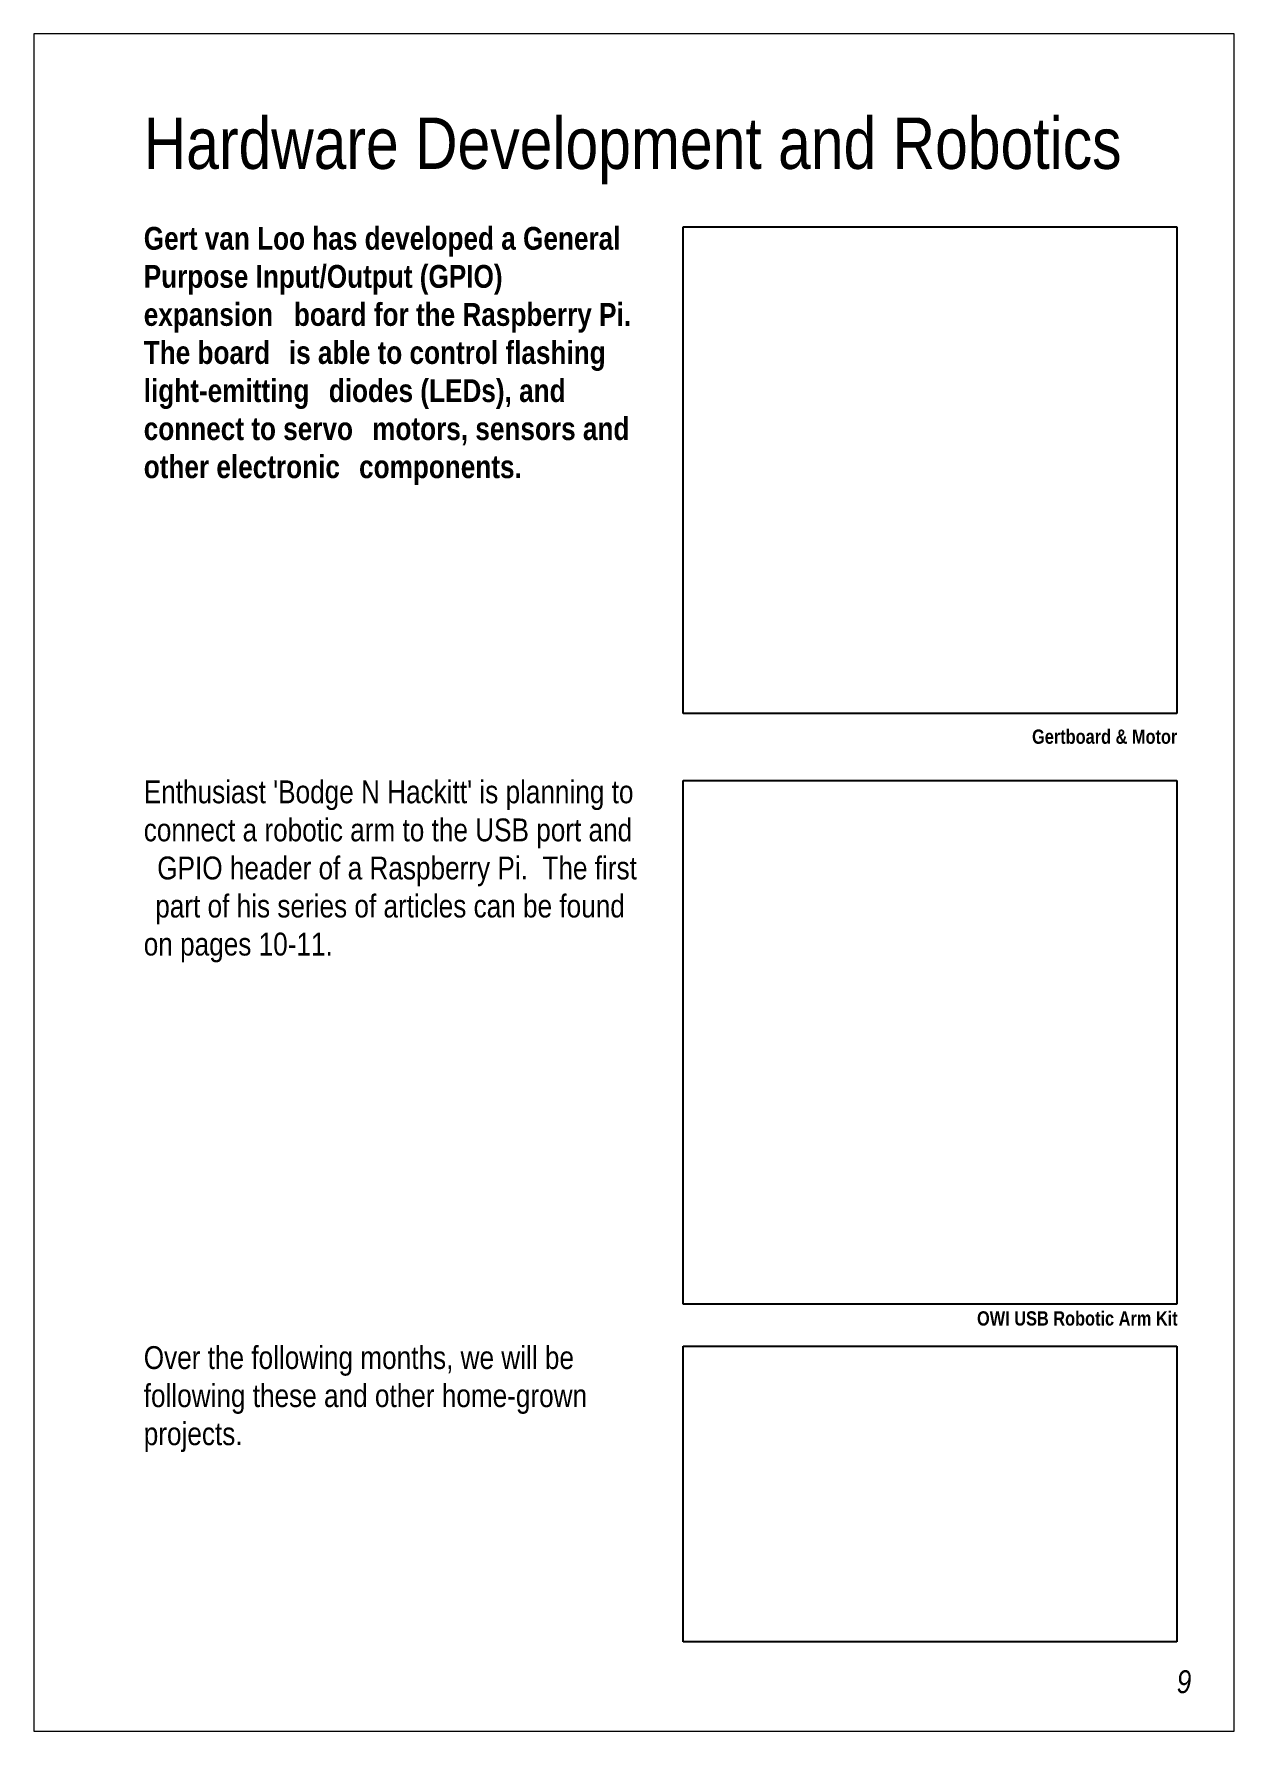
# Paper-space layout 'Page9' of a CAD drawing. Header units: millimetres. Extents: x 202 to 413, y -20 to 277.
# The model-space entities are those that its viewports show. They can reach past a viewport. Long polylines and large blocks are cut down to what shows.
import ezdxf

# ---------------------------------------------------------------- set-up
doc = ezdxf.new("R2010")
doc.units = ezdxf.units.MM
doc.layers.add('Images', color=7, linetype='Continuous')
doc.layers.add('Text', color=7, linetype='Continuous')
doc.styles.get("Standard").update_dxf_attribs({"font": 'arial.ttf'})
picture_1 = doc.add_image_def('image1.png', size_in_pixel=(328, 348))
picture_2 = doc.add_image_def('image2.png', size_in_pixel=(951, 937))
picture_3 = doc.add_image_def('image3.jpg', size_in_pixel=(700, 419))
picture_4 = doc.add_image_def('image4.jpg', size_in_pixel=(1352, 1481))

msp = doc.modelspace()

# ---------------------------------------------------------------- texts
at = {"layer": 'Text', "insert": (764.95, 595.18), "char_height": 9, "attachment_point": 1}
msp.add_mtext_dynamic_manual_height_columns('{\\fArial Narrow|b0|i0|c0|p34;\\C30;Hardware Development and Robotics}', width=181, gutter_width=12.5, heights=[0], dxfattribs=at)
at = {"layer": 'Text', "color": 255, "attachment_point": 1}
for s, width, insert, char_height in [('{\\fArial Narrow|b1|i0|c0|p34;\\C62;Gert van Loo has developed a General Purpose Input/Output (GPIO) expansion \\H1.8653x; \\H0.5361x;board for the Raspberry Pi.  The board \\H1.5769x; \\H0.63417x;is able to control flashing light-emitting \\H1.673x; \\H0.59772x;diodes (LEDs), and connect to servo \\H1.641x; \\H0.6094x;motors, sensors and other electronic \\H1.6346x; \\H0.61177x;components.\\H1.6218x; }', 86.5, (764.95, 576.02), 4), ('\\pi61.145;{\\fArial Narrow|b1|i0|c0|p34;Gertboard & Motor}', 86.5, (859.45, 487.98), 2.5), ("{\\fArial Narrow|b0|i0|c0|p34;\\C255;\\c16777215;Enthusiast 'Bodge N Hackitt' is planning to connect a robotic arm to the USB port and \\H1.8511x; \\H0.54023x;GPIO header of a Raspberry Pi.  The first \\H1.5829x; \\H0.63175x;part of his series of articles can be found \\H1.6716x; \\H0.59823x;on pages 10-11.\\H1.6285x; }", 86.5, (764.95, 479.06), 4), ('\\pi51.502;{\\fArial Narrow|b1|i0|c0|p34;OWI USB Robotic Arm Kit}', 86.5, (859.45, 386.07), 2.5), ('{\\fArial Narrow|b0|i0|c0|p34;\\C255;\\c16777215;Over the following months, we will be following these and other home-grown \\H1.8659x; \\H0.53593x;projects.\\H1.5596x; }', 86.5, (764.95, 379.96), 4), ('{\\fArial Narrow|b0|i1|c0|p34;\\C43;9}', 9.7232, (945.95, 323.18), 4)]:
    msp.add_mtext_dynamic_manual_height_columns(s, width=width, gutter_width=12.5, heights=[0], dxfattribs=dict(at, insert=insert, char_height=char_height))

# ---------------------------------------------------------------- pictures from other files: only their frames are drawn
at = {"layer": 'Images'}
image = msp.add_image(picture_4, insert=(742.48, 311.53), size_in_units=(274.22, 300.39), dxfattribs=at)
image.dxf.flags = 7
image = msp.add_image(picture_2, insert=(859.45, 490.79), size_in_units=(86.5, 85.23), dxfattribs=at)
image.dxf.flags = 7
image = msp.add_image(picture_1, insert=(859.45, 387.29), size_in_units=(86.5, 91.77), dxfattribs=at)
image.dxf.flags = 7
image = msp.add_image(picture_3, insert=(859.45, 328.18), size_in_units=(86.5, 51.78), dxfattribs=at)
image.dxf.flags = 7

psp = doc.layouts.new('Page9')

# ---------------------------------------------------------------- viewports
at = {"layer": '0'}
psp.add_viewport(center=(307.54, 128.41), size=(210.28, 297.277), view_center_point=(850.85, 461.18), view_height=297.284, dxfattribs=at)

doc.saveas('drawing.dxf')
